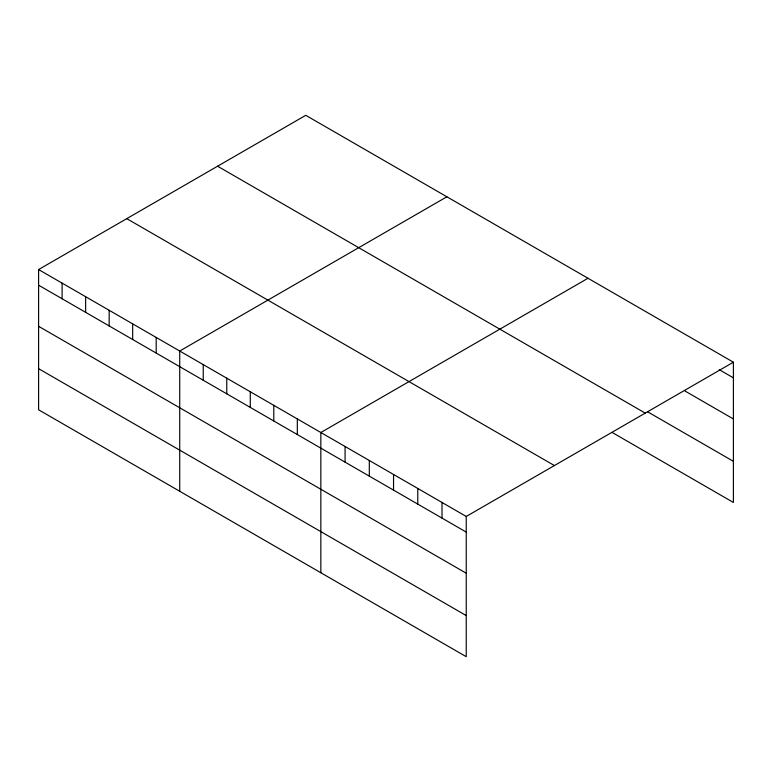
<?xml version="1.0" encoding="UTF-8"?>
<svg xmlns="http://www.w3.org/2000/svg" width="772" height="772" viewBox="0 0 772 772"><rect width="100%" height="100%" fill="white"/><g stroke="black" fill="none" stroke-linecap="round" stroke-linejoin="round"><path stroke-width="1.16" d="M38.6 269.553L466.24 516.449L466.24 656.692L38.6 409.787L38.6 269.553L305.76 115.308L733.4 362.213L733.4 502.447L612.235 432.494M446.882 196.783L179.722 351.028L179.722 491.272M588.003 278.267L320.843 432.503L320.843 572.747M466.24 516.449L733.4 362.213M719.263 369.682L733.4 377.846M684.938 390.979L733.4 418.964M647.573 411.775L733.4 461.328M217.598 166.212L645.238 413.107M126.762 218.65L554.402 465.555M38.6 285.186L466.24 532.091M38.6 326.305L466.24 573.21M38.6 368.669L466.24 615.573M442.009 502.456L442.009 518.099M417.777 488.473L417.777 504.106M393.546 474.481L393.546 490.114M369.305 460.488L369.305 476.121M345.074 446.496L345.074 462.129M297.326 418.926L297.326 434.559M273.799 405.348L273.799 420.981M250.282 391.771L250.282 407.404M226.765 378.183L226.765 393.826M203.239 364.606L203.239 380.249M156.205 337.451L156.205 353.084M132.678 323.873L132.678 339.506M109.161 310.296L109.161 325.929M85.644 296.709L85.644 312.351M62.117 283.131L62.117 298.774"/></g></svg>
